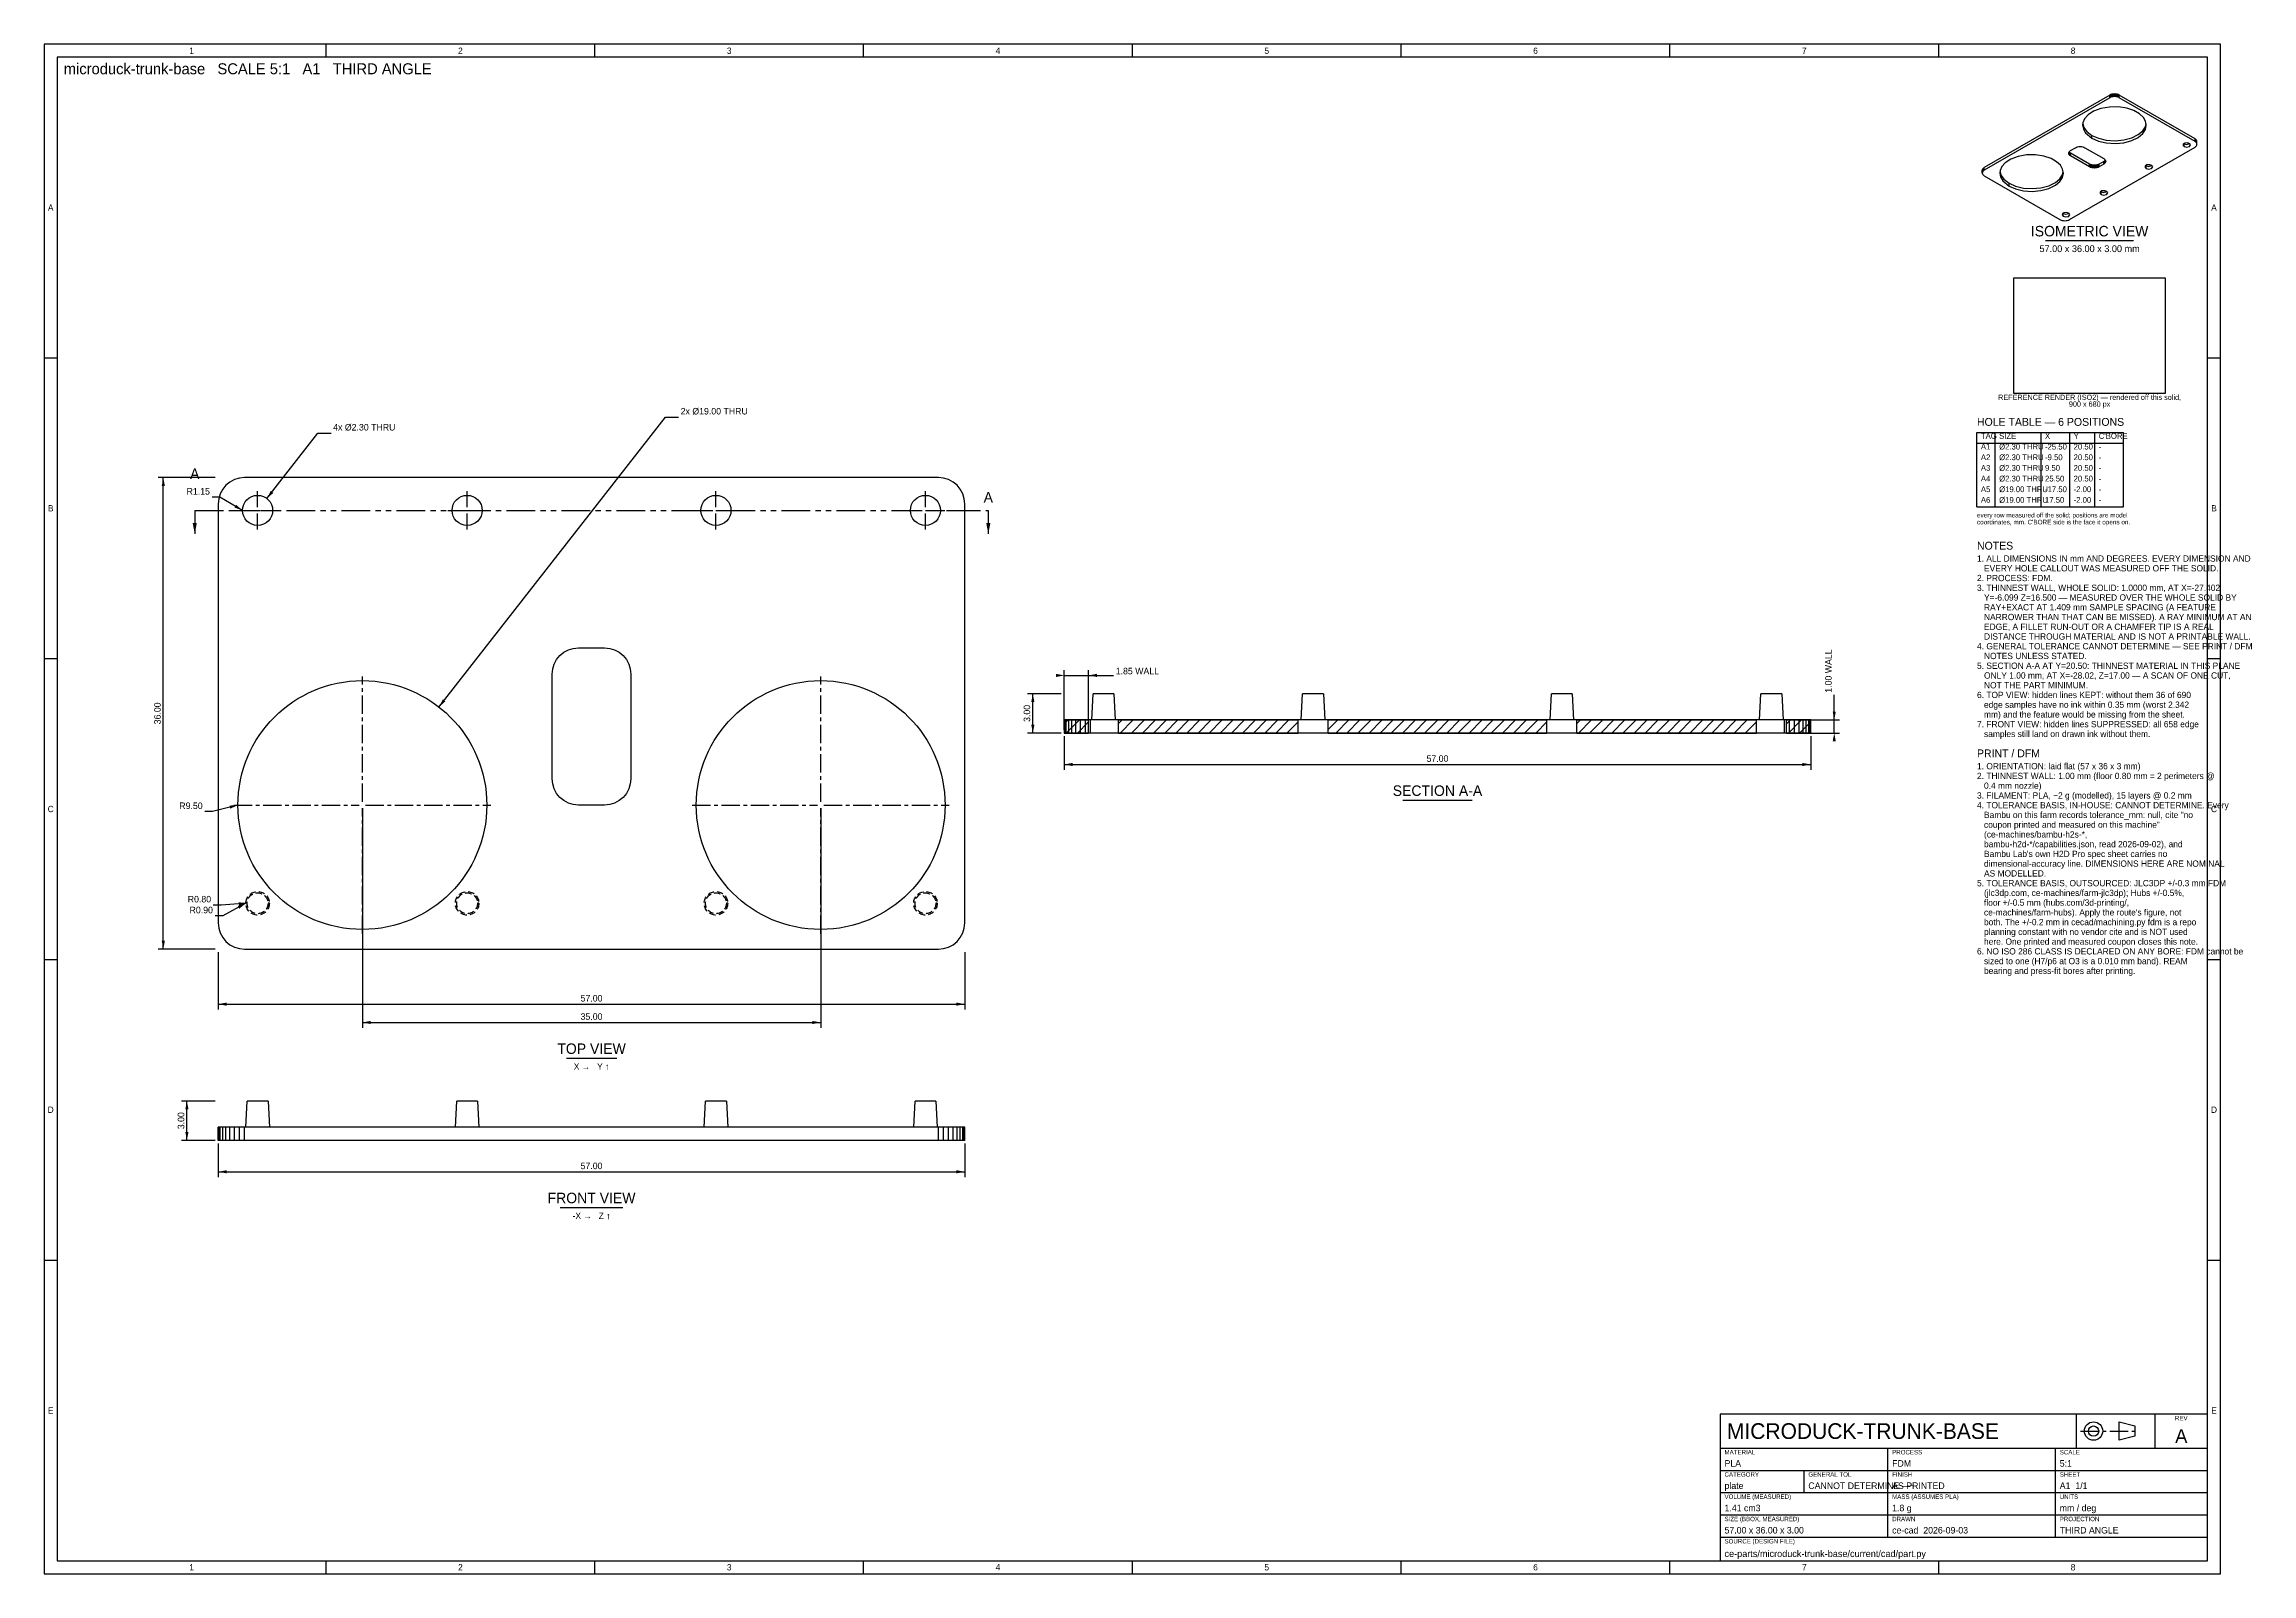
# Model space of a CAD drawing. Header units: millimetres. Extents: x 5 to 848, y 5 to 589.
import ezdxf
from ezdxf.enums import TextEntityAlignment as Align

# ---------------------------------------------------------------- set-up
doc = ezdxf.new("R2010")
doc.units = ezdxf.units.MM
for name, pattern in [('CENTER', [11.2, 7, -1.4, 1.4, -1.4]), ('HIDDEN', [3.6, 2.4, -1.2]), ('PHANTOM', [21, 11, -2, 2, -2, 2, -2])]:
    doc.linetypes.add(name, pattern=pattern)
for name, color, linetype in [('CENTER', 4, 'CENTER'), ('CUT', 1, 'PHANTOM'), ('CUTTHIN', 1, 'PHANTOM'), ('DIM', 3, 'CONTINUOUS'), ('FRAME', 7, 'CONTINUOUS'), ('HATCH', 5, 'CONTINUOUS'), ('HIDDEN', 8, 'HIDDEN'), ('SECTION', 7, 'CONTINUOUS'), ('TEXT', 3, 'CONTINUOUS'), ('TITLE', 7, 'CONTINUOUS'), ('VISIBLE', 7, 'CONTINUOUS')]:
    doc.layers.add(name, color=color, linetype=linetype)

msp = doc.modelspace()

# ---------------------------------------------------------------- linework, layer by layer
at = {"layer": 'CENTER'}
for p, q in [((86.5, 412.2), (86.5, 418.35)), ((166.5, 412.2), (166.5, 418.35)), ((261.5, 412.2), (261.5, 418.35)), ((341.5, 412.2), (341.5, 418.35)), ((79.15, 411), (85.3, 411)), ((86.5, 403.65), (86.5, 409.8)), ((87.7, 411), (93.85, 411)), ((159.15, 411), (165.3, 411)), ((166.5, 403.65), (166.5, 409.8)), ((167.7, 411), (173.85, 411)), ((254.15, 411), (260.3, 411)), ((261.5, 403.65), (261.5, 409.8)), ((262.7, 411), (268.85, 411)), ((334.15, 411), (340.3, 411)), ((341.5, 403.65), (341.5, 409.8)), ((342.7, 411), (348.85, 411)), ((126.5, 299.7), (126.5, 347.6)), ((301.5, 299.7), (301.5, 347.6)), ((77.4, 298.5), (125.3, 298.5)), ((126.5, 249.4), (126.5, 297.3)), ((127.7, 298.5), (175.6, 298.5)), ((252.4, 298.5), (300.3, 298.5)), ((301.5, 249.4), (301.5, 297.3)), ((302.7, 298.5), (350.6, 298.5)), ((782.5, 59.5), (804.75, 59.5))]:
    msp.add_line(p, q, dxfattribs=at)
at = {"layer": 'CUT'}
for p, q in [((62.5, 411), (76.5, 411)), ((62.5, 411), (62.5, 402)), ((351.5, 411), (365.5, 411)), ((365.5, 411), (365.5, 402))]:
    msp.add_line(p, q, dxfattribs=at)
for points in [[(62.5, 402), (63.298, 406.2), (61.702, 406.2)], [(365.5, 402), (366.298, 406.2), (364.702, 406.2)]]:
    msp.add_solid(points, dxfattribs=at)
at = {"layer": 'CUTTHIN'}
msp.add_line((76.5, 411), (351.5, 411), dxfattribs=at)
at = {"layer": 'DIM'}
for p, q in [((90.040053, 415.531062), (109.547926, 440.5)), ((109.547926, 440.5), (114.547926, 440.5)), ((155.74392, 335.930511), (242.227933, 446.625)), ((242.227933, 446.625), (247.227933, 446.625)), ((70.3, 423.5), (48.5, 423.5)), ((50.5, 243.5), (50.5, 423.5)), ((72.105748, 416.027614), (69.105748, 416.027614)), ((80.75, 411), (72.105748, 416.027614)), ((394.5, 327.241672), (394.5, 350)), ((394.5, 348), (403.75, 348)), ((403.75, 327.241672), (403.75, 350)), ((403.75, 348), (413.35, 348)), ((393.3, 341), (380.5, 341)), ((382.5, 326), (382.5, 341)), ((688.5, 331), (688.5, 340.6)), ((678.324995, 331), (690.5, 331)), ((688.5, 326), (688.5, 331)), ((393.3, 326), (380.5, 326)), ((394.5, 324.8), (394.5, 312)), ((678.324995, 326), (690.5, 326)), ((679.5, 324.8), (679.5, 312)), ((394.5, 314), (679.5, 314)), ((69.320031, 295.990378), (66.320031, 295.990378)), ((79, 298.5), (69.320031, 295.990378)), ((126.5, 297.3), (126.5, 213.5)), ((301.5, 297.3), (301.5, 213.5)), ((72.547849, 260.324391), (69.547849, 260.324391)), ((73.237691, 256.185838), (70.237691, 256.185838)), ((82.525, 261), (72.547849, 260.324391)), ((82.002612, 261), (73.237691, 256.185838)), ((70.3, 243.5), (48.5, 243.5)), ((71.5, 242.3), (71.5, 220.5)), ((356.5, 242.3), (356.5, 220.5)), ((71.5, 222.5), (356.5, 222.5)), ((126.5, 215.5), (301.5, 215.5)), ((70.3, 185.5), (57.5, 185.5)), ((59.5, 170.5), (59.5, 185.5)), ((70.3, 170.5), (57.5, 170.5)), ((71.5, 169.3), (71.5, 156.5)), ((356.5, 169.3), (356.5, 156.5)), ((71.5, 158.5), (356.5, 158.5))]:
    msp.add_line(p, q, dxfattribs=at)
for points in [[(50.5, 423.5), (49.892, 420.3), (51.108, 420.3)], [(80.75, 411), (78.289518, 413.134407), (77.67816, 412.083266)], [(90.040053, 415.531062), (92.489281, 417.678374), (91.53106, 418.427018)], [(394.5, 348), (391.3, 348.608), (391.3, 347.392)], [(403.75, 348), (406.95, 347.392), (406.95, 348.608)], [(155.74392, 335.930511), (158.193147, 338.077823), (157.234926, 338.826467)], [(382.5, 341), (381.892, 337.8), (383.108, 337.8)], [(382.5, 326), (383.108, 329.2), (381.892, 329.2)], [(688.5, 331), (689.108, 334.2), (687.892, 334.2)], [(688.5, 326), (687.892, 322.8), (689.108, 322.8)], [(394.5, 314), (397.7, 313.392), (397.7, 314.608)], [(679.5, 314), (676.3, 314.608), (676.3, 313.392)], [(79, 298.5), (75.749825, 298.285463), (76.054995, 297.108379)], [(82.525, 261), (79.291234, 261.390416), (79.373389, 260.177194)], [(82.002612, 261), (78.905136, 259.992375), (79.490538, 258.926561)], [(50.5, 243.5), (51.108, 246.7), (49.892, 246.7)], [(71.5, 222.5), (74.7, 221.892), (74.7, 223.108)], [(356.5, 222.5), (353.3, 223.108), (353.3, 221.892)], [(126.5, 215.5), (129.7, 214.892), (129.7, 216.108)], [(301.5, 215.5), (298.3, 216.108), (298.3, 214.892)], [(59.5, 185.5), (58.892, 182.3), (60.108, 182.3)], [(59.5, 170.5), (60.108, 173.7), (58.892, 173.7)], [(71.5, 158.5), (74.7, 157.892), (74.7, 159.108)], [(356.5, 158.5), (353.3, 159.108), (353.3, 157.892)]]:
    msp.add_solid(points, dxfattribs=at)
at = {"layer": 'FRAME'}
for p, q in [((831, 584), (10, 584)), ((10, 584), (10, 10)), ((831, 10), (831, 584)), ((831, 66), (645, 66)), ((645, 66), (645, 10)), ((831, 10), (831, 66)), ((10, 10), (831, 10)), ((645, 10), (831, 10))]:
    msp.add_line(p, q, dxfattribs=at)
at = {"layer": 'HATCH'}
for p, q in [((394.5, 329.477929), (396.022071, 331)), ((395.264712, 326), (400.264712, 331)), ((399.507352, 326), (403.75, 330.242648)), ((415.25, 329.624899), (416.625101, 331)), ((415.867742, 326), (420.867742, 331)), ((420.110383, 326), (425.110383, 331)), ((424.353023, 326), (429.353023, 331)), ((428.595664, 326), (433.595664, 331)), ((432.838305, 326), (437.838305, 331)), ((437.080945, 326), (442.080945, 331)), ((441.323586, 326), (446.323586, 331)), ((445.566227, 326), (450.566227, 331)), ((449.808867, 326), (454.808867, 331)), ((454.051508, 326), (459.051508, 331)), ((458.294149, 326), (463.294149, 331)), ((462.536789, 326), (467.536789, 331)), ((466.77943, 326), (471.77943, 331)), ((471.022071, 326), (476.022071, 331)), ((475.264712, 326), (480.264712, 331)), ((479.507352, 326), (483.75, 330.242648)), ((495.25, 327.352821), (498.897179, 331)), ((498.13982, 326), (503.13982, 331)), ((502.382461, 326), (507.382461, 331)), ((506.625101, 326), (511.625101, 331)), ((510.867742, 326), (515.867742, 331)), ((515.110383, 326), (520.110383, 331)), ((519.353023, 326), (524.353023, 331)), ((523.595664, 326), (528.595664, 331)), ((527.838305, 326), (532.838305, 331)), ((532.080945, 326), (537.080945, 331)), ((536.323586, 326), (541.323586, 331)), ((540.566227, 326), (545.566227, 331)), ((544.808867, 326), (549.808867, 331)), ((549.051508, 326), (554.051508, 331)), ((553.294149, 326), (558.294149, 331)), ((557.536789, 326), (562.536789, 331)), ((561.77943, 326), (566.77943, 331)), ((566.022071, 326), (571.022071, 331)), ((570.264712, 326), (575.264712, 331)), ((574.507352, 326), (578.75, 330.242648)), ((590.25, 329.624899), (591.625101, 331)), ((590.867742, 326), (595.867742, 331)), ((595.110383, 326), (600.110383, 331)), ((599.353023, 326), (604.353023, 331)), ((603.595664, 326), (608.595664, 331)), ((607.838305, 326), (612.838305, 331)), ((612.080945, 326), (617.080945, 331)), ((616.323586, 326), (621.323586, 331)), ((620.566227, 326), (625.566227, 331)), ((624.808867, 326), (629.808867, 331)), ((629.051508, 326), (634.051508, 331)), ((633.294149, 326), (638.294149, 331)), ((637.536789, 326), (642.536789, 331)), ((641.77943, 326), (646.77943, 331)), ((646.022071, 326), (651.022071, 331)), ((650.264712, 326), (655.264712, 331)), ((654.507352, 326), (658.75, 330.242648)), ((670.25, 329.477929), (671.772071, 331)), ((671.014712, 326), (676.014712, 331)), ((675.257352, 326), (679.5, 330.242648)), ((403.749993, 326), (403.75, 326.000007)), ((483.749993, 326), (483.75, 326.000007)), ((578.749993, 326), (578.75, 326.000007)), ((658.749993, 326), (658.75, 326.000007)), ((679.499993, 326), (679.5, 326.000007))]:
    msp.add_line(p, q, dxfattribs=at)
at = {"layer": 'HIDDEN'}
for p, q in [((90.997388, 261), (90.475, 261)), ((170.997388, 261), (170.475, 261)), ((265.997388, 261), (265.475, 261)), ((345.997388, 261), (345.475, 261))]:
    msp.add_line(p, q, dxfattribs=at)
for centre, radius in [((86.5, 261), 4.497388), ((86.5, 261), 3.975), ((166.5, 261), 4.497388), ((166.5, 261), 3.975), ((261.5, 261), 4.497388), ((261.5, 261), 3.975), ((341.5, 261), 4.497388), ((341.5, 261), 3.975)]:
    msp.add_circle(centre, radius, dxfattribs=at)
at = {"layer": 'SECTION'}
for p, q in [((394.5, 331), (394.5, 326)), ((394.5, 331), (403.75, 331)), ((403.75, 326), (403.75, 331)), ((415.25, 326), (415.25, 331)), ((415.25, 331), (483.75, 331)), ((483.75, 326), (483.75, 331)), ((495.25, 326), (495.25, 331)), ((495.25, 331), (578.75, 331)), ((578.75, 326), (578.75, 331)), ((590.25, 326), (590.25, 331)), ((590.25, 331), (658.75, 331)), ((658.75, 326), (658.75, 331)), ((670.25, 326), (670.25, 331)), ((670.25, 331), (679.5, 331)), ((679.5, 326), (679.5, 331)), ((394.5, 326), (403.75, 326)), ((415.25, 326), (483.75, 326)), ((495.25, 326), (578.75, 326)), ((590.25, 326), (658.75, 326)), ((670.25, 326), (679.5, 326))]:
    msp.add_line(p, q, dxfattribs=at)
at = {"layer": 'TEXT'}
for p, q in [((769.2, 514.01284), (802.8, 514.01284)), ((523.8, 300.4), (550.2, 300.4)), ((204.4, 201.9), (223.6, 201.9)), ((202, 144.9), (226, 144.9))]:
    msp.add_line(p, q, dxfattribs=at)
at = {"layer": 'TITLE'}
for p, q in [((836, 589), (5, 589)), ((5, 589), (5, 5)), ((112.625, 584), (112.625, 589)), ((215.25, 584), (215.25, 589)), ((317.875, 584), (317.875, 589)), ((420.5, 584), (420.5, 589)), ((523.125, 584), (523.125, 589)), ((625.75, 584), (625.75, 589)), ((728.375, 584), (728.375, 589)), ((836, 5), (836, 589)), ((815, 499.61284), (757, 499.61284)), ((757, 499.61284), (757, 455.790618)), ((815, 455.790618), (815, 499.61284)), ((5, 469.2), (10, 469.2)), ((831, 469.2), (836, 469.2)), ((757, 455.790618), (815, 455.790618)), ((743, 440.790618), (798.92, 440.790618)), ((743, 412.300618), (743, 440.790618)), ((749.96, 412.300618), (749.96, 440.790618)), ((767.48, 412.300618), (767.48, 440.790618)), ((778.4, 412.300618), (778.4, 440.790618)), ((788, 412.300618), (788, 440.790618)), ((798.92, 412.300618), (798.92, 440.790618)), ((743, 436.720618), (798.92, 436.720618)), ((743, 412.300618), (798.92, 412.300618)), ((5, 354.4), (10, 354.4)), ((831, 354.4), (836, 354.4)), ((5, 239.6), (10, 239.6)), ((831, 239.6), (836, 239.6)), ((5, 124.8), (10, 124.8)), ((831, 124.8), (836, 124.8)), ((781, 53), (781, 66)), ((797.3, 56), (797.3, 63)), ((797.3, 63), (803.25, 61.46)), ((803.25, 61.46), (803.25, 57.54)), ((811, 53), (811, 66)), ((645, 53), (831, 53)), ((709, 19), (709, 53)), ((773, 19), (773, 53)), ((803.25, 57.54), (797.3, 56)), ((645, 44.5), (831, 44.5)), ((677, 36), (677, 44.5)), ((645, 36), (831, 36)), ((645, 27.5), (831, 27.5)), ((645, 19), (831, 19)), ((112.625, 5), (112.625, 10)), ((215.25, 5), (215.25, 10)), ((317.875, 5), (317.875, 10)), ((420.5, 5), (420.5, 10)), ((523.125, 5), (523.125, 10)), ((625.75, 5), (625.75, 10)), ((728.375, 5), (728.375, 10)), ((5, 5), (836, 5))]:
    msp.add_line(p, q, dxfattribs=at)
for radius in [3.5, 1.96]:
    msp.add_circle((787.5, 59.5), radius, dxfattribs=at)
at = {"layer": 'VISIBLE'}
for p, q in [((793.688332, 569.56738), (745.74932, 541.889778)), ((793.688332, 568.522942), (745.74932, 540.845341)), ((793.571942, 565.005965), (790.32144, 564.426367)), ((796.979205, 565.042231), (793.571942, 565.005965)), ((794.076014, 569.751071), (793.688332, 569.56738)), ((793.688332, 568.522942), (793.688332, 569.56738)), ((794.076014, 568.706633), (793.688332, 568.522942)), ((794.518317, 569.887566), (794.076014, 569.751071)), ((794.076014, 568.706633), (794.076014, 569.751071)), ((794.518317, 568.843128), (794.076014, 568.706633)), ((794.998244, 569.971619), (794.518317, 569.887566)), ((794.518317, 568.843128), (794.518317, 569.887566)), ((794.998244, 568.927181), (794.518317, 568.843128)), ((795.497351, 570), (794.998244, 569.971619)), ((794.998244, 568.927181), (794.998244, 569.971619)), ((795.497351, 568.955562), (794.998244, 568.927181)), ((795.996459, 569.971619), (795.497351, 570)), ((795.497351, 568.955562), (795.497351, 570)), ((795.996459, 568.927181), (795.497351, 568.955562)), ((796.476386, 569.887566), (795.996459, 569.971619)), ((795.996459, 568.927181), (795.996459, 569.971619)), ((796.476386, 568.843128), (795.996459, 568.927181)), ((796.918689, 569.751071), (796.476386, 569.887566)), ((796.476386, 568.843128), (796.476386, 569.887566)), ((796.918689, 568.706633), (796.476386, 568.843128)), ((797.306371, 569.56738), (796.918689, 569.751071)), ((796.918689, 568.706633), (796.918689, 569.751071)), ((797.306371, 568.522942), (796.918689, 568.706633)), ((800.196008, 564.548919), (796.979205, 565.042231)), ((826.25068, 552.856375), (797.306371, 569.56738)), ((797.306371, 568.522942), (797.306371, 569.56738)), ((826.25068, 551.811937), (797.306371, 568.522942)), ((783.447342, 558.986148), (783.345238, 558.078564)), ((783.345238, 558.078564), (783.623263, 556.586375)), ((783.378947, 558.600783), (783.850623, 557.120705)), ((784.107273, 560.523966), (783.447342, 558.986148)), ((783.623263, 556.586375), (784.468431, 555.132563)), ((783.850623, 557.120705), (784.903384, 555.685866)), ((785.456486, 562.030563), (784.107273, 560.523966)), ((787.547644, 563.385038), (785.456486, 562.030563)), ((790.32144, 564.426367), (787.547644, 563.385038)), ((802.942873, 563.623474), (800.196008, 564.548919)), ((805.064093, 562.404891), (802.942873, 563.623474)), ((806.526272, 561.024566), (805.064093, 562.404891)), ((806.301599, 555.911456), (807.296701, 557.444788)), ((806.301599, 554.867018), (807.296701, 556.40035)), ((807.37144, 559.570753), (806.526272, 561.024566)), ((807.296701, 557.444788), (807.615756, 558.600783)), ((807.296701, 556.40035), (807.649465, 558.078564)), ((807.649465, 558.078564), (807.37144, 559.570753)), ((778.06376, 547.661236), (778.209344, 547.938322)), ((778.209344, 547.938322), (778.44576, 548.193686)), ((778.311668, 522.04546), (826.25068, 549.723062)), ((778.44576, 548.193686), (778.763923, 548.417515)), ((778.763923, 548.417515), (780.572942, 549.461952)), ((780.572942, 549.461952), (780.960624, 549.645643)), ((780.960624, 549.645643), (781.402927, 549.782138)), ((781.402927, 549.782138), (781.882854, 549.866191)), ((781.882854, 549.866191), (782.381961, 549.894573)), ((782.381961, 549.894573), (782.881069, 549.866191)), ((782.881069, 549.866191), (783.360996, 549.782138)), ((783.360996, 549.782138), (783.803299, 549.645643)), ((783.803299, 549.645643), (784.190981, 549.461952)), ((784.190981, 549.461952), (791.427058, 545.284201)), ((784.468431, 555.132563), (786.90451, 553.117485)), ((784.903384, 555.685866), (786.90451, 554.161922)), ((786.90451, 554.161922), (789.348524, 553.071397)), ((786.90451, 553.117485), (786.90451, 554.161922)), ((786.90451, 553.117485), (789.348524, 552.026959)), ((789.348524, 553.071397), (792.357314, 552.345244)), ((789.348524, 552.026959), (792.357314, 551.300806)), ((792.357314, 552.345244), (795.710107, 552.108051)), ((792.357314, 551.300806), (795.710107, 551.063614)), ((795.710107, 552.108051), (799.08338, 552.419414)), ((795.710107, 551.063614), (799.08338, 551.374977)), ((799.08338, 552.419414), (802.130854, 553.244496)), ((799.08338, 551.374977), (802.130854, 552.200058)), ((802.130854, 553.244496), (804.581124, 554.462568)), ((802.130854, 552.200058), (804.581124, 553.41813)), ((804.581124, 554.462568), (806.301599, 555.911456)), ((804.581124, 553.41813), (806.301599, 554.867018)), ((821.802354, 550.922347), (821.613851, 550.50639)), ((821.613851, 550.50639), (822.04471, 549.905838)), ((822.319554, 551.231701), (821.802354, 550.922347)), ((821.924794, 551.028609), (822.04471, 550.950276)), ((822.04471, 550.950276), (823.007179, 550.702706)), ((822.04471, 549.905838), (822.04471, 550.950276)), ((822.04471, 549.905838), (823.007179, 549.658268)), ((823.455676, 551.328278), (822.319554, 551.231701)), ((823.007179, 550.702706), (824.244998, 551.028609)), ((823.007179, 549.658268), (824.095617, 549.889296)), ((824.285564, 550.997094), (823.455676, 551.328278)), ((824.095617, 549.889296), (824.555941, 550.50639)), ((824.555941, 550.50639), (824.285564, 550.997094)), ((826.568842, 552.632547), (826.25068, 552.856375)), ((826.25068, 551.811937), (826.25068, 552.856375)), ((826.568842, 551.588109), (826.25068, 551.811937)), ((826.25068, 549.723062), (826.568842, 549.94689)), ((826.805258, 552.377183), (826.568842, 552.632547)), ((826.568842, 551.588109), (826.568842, 552.632547)), ((826.805258, 551.332745), (826.568842, 551.588109)), ((826.568842, 549.94689), (826.805258, 550.202254)), ((826.950842, 552.100097), (826.805258, 552.377183)), ((826.805258, 551.332745), (826.805258, 552.377183)), ((826.950842, 551.055659), (826.805258, 551.332745)), ((826.805258, 550.202254), (826.950842, 550.47934)), ((827, 551.811937), (826.950842, 552.100097)), ((826.950842, 551.055659), (826.950842, 552.100097)), ((827, 550.7675), (826.950842, 551.055659)), ((826.950842, 550.47934), (827, 550.7675)), ((827, 550.7675), (827, 551.811937)), ((745.049158, 541.1335), (745, 540.845341)), ((745, 539.800903), (745, 540.845341)), ((745.049158, 540.089063), (745, 539.800903)), ((745, 539.800903), (745.049158, 539.512743)), ((745.194742, 541.410586), (745.049158, 541.1335)), ((745.049158, 540.089063), (745.049158, 541.1335)), ((745.194742, 540.366148), (745.049158, 540.089063)), ((745.049158, 539.512743), (745.194742, 539.235657)), ((745.431158, 541.66595), (745.194742, 541.410586)), ((745.194742, 540.366148), (745.194742, 541.410586)), ((745.431158, 540.621512), (745.194742, 540.366148)), ((745.74932, 541.889778), (745.431158, 541.66595)), ((745.431158, 540.621512), (745.431158, 541.66595)), ((745.74932, 540.845341), (745.431158, 540.621512)), ((745.74932, 540.845341), (745.74932, 541.889778)), ((751.789504, 540.708487), (751.6874, 539.800903)), ((751.6874, 539.800903), (751.965425, 538.308714)), ((751.721109, 540.323122), (752.192785, 538.843044)), ((752.449435, 542.246305), (751.789504, 540.708487)), ((753.798648, 543.752901), (752.449435, 542.246305)), ((755.889806, 545.107377), (753.798648, 543.752901)), ((758.663602, 546.148706), (755.889806, 545.107377)), ((761.914104, 546.728304), (758.663602, 546.148706)), ((765.321367, 546.76457), (761.914104, 546.728304)), ((768.53817, 546.271258), (765.321367, 546.76457)), ((771.285035, 545.345813), (768.53817, 546.271258)), ((773.406255, 544.12723), (771.285035, 545.345813)), ((774.868434, 542.746904), (773.406255, 544.12723)), ((775.713602, 541.293092), (774.868434, 542.746904)), ((775.638863, 539.167126), (775.957918, 540.323122)), ((775.638863, 538.122689), (775.991627, 539.800903)), ((775.991627, 539.800903), (775.713602, 541.293092)), ((778.014602, 547.373077), (778.06376, 547.661236)), ((778.06376, 547.084917), (778.014602, 547.373077)), ((778.06376, 547.084917), (778.06376, 547.661236)), ((778.209344, 546.807831), (778.06376, 547.084917)), ((778.209344, 547.852269), (778.186738, 547.895296)), ((778.44576, 547.596905), (778.209344, 547.852269)), ((778.209344, 546.807831), (778.209344, 547.852269)), ((778.44576, 546.552467), (778.209344, 546.807831)), ((778.763923, 547.373077), (778.44576, 547.596905)), ((778.44576, 546.552467), (778.44576, 547.596905)), ((778.763923, 546.328639), (778.44576, 546.552467)), ((786, 543.195326), (778.763923, 547.373077)), ((778.763923, 546.328639), (778.763923, 547.373077)), ((786, 542.150888), (778.763923, 546.328639)), ((786.387682, 543.011634), (786, 543.195326)), ((786, 542.150888), (786, 543.195326)), ((786.387682, 541.967197), (786, 542.150888)), ((786.829985, 542.87514), (786.387682, 543.011634)), ((786.387682, 541.967197), (786.387682, 543.011634)), ((786.829985, 541.830702), (786.387682, 541.967197)), ((787.309912, 542.791087), (786.829985, 542.87514)), ((786.829985, 541.830702), (786.829985, 542.87514)), ((787.309912, 541.746649), (786.829985, 541.830702)), ((787.809019, 542.762705), (787.309912, 542.791087)), ((787.309912, 541.746649), (787.309912, 542.791087)), ((787.809019, 541.718268), (787.309912, 541.746649)), ((788.308127, 542.791087), (787.809019, 542.762705)), ((787.809019, 541.718268), (787.809019, 542.762705)), ((788.308127, 541.746649), (787.809019, 541.718268)), ((788.788054, 542.87514), (788.308127, 542.791087)), ((788.308127, 541.746649), (788.308127, 542.791087)), ((788.788054, 541.830702), (788.308127, 541.746649)), ((789.230357, 543.011634), (788.788054, 542.87514)), ((788.788054, 541.830702), (788.788054, 542.87514)), ((789.230357, 541.967197), (788.788054, 541.830702)), ((789.618039, 543.195326), (789.230357, 543.011634)), ((789.230357, 541.967197), (789.230357, 543.011634)), ((789.618039, 542.150888), (789.230357, 541.967197)), ((791.427058, 544.239763), (789.618039, 543.195326)), ((791.427058, 543.195326), (789.618039, 542.150888)), ((789.618039, 542.150888), (789.618039, 543.195326)), ((791.427058, 545.284201), (791.74522, 545.060373)), ((791.74522, 544.463592), (791.427058, 544.239763)), ((791.427058, 543.195326), (791.427058, 544.239763)), ((791.74522, 543.419154), (791.427058, 543.195326)), ((791.74522, 545.060373), (791.981636, 544.805009)), ((791.981636, 544.718956), (791.74522, 544.463592)), ((791.74522, 543.419154), (791.74522, 544.463592)), ((791.981636, 543.674518), (791.74522, 543.419154)), ((791.981636, 544.805009), (792.12722, 544.527923)), ((792.004243, 544.761982), (791.981636, 544.718956)), ((791.981636, 543.674518), (791.981636, 544.718956)), ((792.12722, 543.951604), (791.981636, 543.674518)), ((792.12722, 544.527923), (792.176378, 544.239763)), ((792.12722, 543.951604), (792.12722, 544.527923)), ((792.176378, 544.239763), (792.12722, 543.951604)), ((807.3302, 542.566845), (807.141696, 542.150888)), ((807.141696, 542.150888), (807.572555, 541.550336)), ((807.8474, 542.876198), (807.3302, 542.566845)), ((807.452639, 542.673107), (807.572555, 542.594774)), ((807.572555, 542.594774), (808.535025, 542.347203)), ((807.572555, 541.550336), (807.572555, 542.594774)), ((807.572555, 541.550336), (808.535025, 541.302766)), ((808.983521, 542.972775), (807.8474, 542.876198)), ((808.535025, 542.347203), (809.772843, 542.673107)), ((808.535025, 541.302766), (809.623463, 541.533794)), ((809.813409, 542.641592), (808.983521, 542.972775)), ((809.623463, 541.533794), (810.083787, 542.150888)), ((810.083787, 542.150888), (809.813409, 542.641592)), ((745.194742, 539.235657), (745.431158, 538.980293)), ((745.431158, 538.980293), (745.74932, 538.756465)), ((745.74932, 538.756465), (774.693629, 522.04546)), ((751.965425, 538.308714), (752.810593, 536.854901)), ((752.192785, 538.843044), (753.245546, 537.408205)), ((752.810593, 536.854901), (755.246672, 534.839823)), ((753.245546, 537.408205), (755.246672, 535.884261)), ((755.246672, 535.884261), (757.690686, 534.793735)), ((755.246672, 534.839823), (755.246672, 535.884261)), ((755.246672, 534.839823), (757.690686, 533.749298)), ((757.690686, 534.793735), (760.699476, 534.067582)), ((757.690686, 533.749298), (760.699476, 533.023144)), ((760.699476, 534.067582), (764.052269, 533.83039)), ((760.699476, 533.023144), (764.052269, 532.785952)), ((764.052269, 533.83039), (767.425542, 534.141753)), ((764.052269, 532.785952), (767.425542, 533.097315)), ((767.425542, 534.141753), (770.473016, 534.966834)), ((767.425542, 533.097315), (770.473016, 533.922397)), ((770.473016, 534.966834), (772.923286, 536.184907)), ((770.473016, 533.922397), (772.923286, 535.140469)), ((772.923286, 536.184907), (774.643761, 537.633794)), ((772.923286, 535.140469), (774.643761, 536.589357)), ((774.643761, 537.633794), (775.638863, 539.167126)), ((774.643761, 536.589357), (775.638863, 538.122689)), ((790.144516, 532.644686), (789.956013, 532.228729)), ((789.956013, 532.228729), (790.386872, 531.628177)), ((790.661716, 532.954039), (790.144516, 532.644686)), ((790.266956, 532.750948), (790.386872, 532.672615)), ((790.386872, 532.672615), (791.349341, 532.425044)), ((790.386872, 531.628177), (790.386872, 532.672615)), ((790.386872, 531.628177), (791.349341, 531.380607)), ((791.797838, 533.050616), (790.661716, 532.954039)), ((791.349341, 532.425044), (792.58716, 532.750948)), ((791.349341, 531.380607), (792.437779, 531.611635)), ((792.627726, 532.719433), (791.797838, 533.050616)), ((792.437779, 531.611635), (792.898103, 532.228729)), ((792.898103, 532.228729), (792.627726, 532.719433)), ((775.672362, 524.289184), (775.483858, 523.873227)), ((775.483858, 523.873227), (775.914717, 523.272675)), ((776.189562, 524.598537), (775.672362, 524.289184)), ((775.794801, 524.395445), (775.914717, 524.317113)), ((775.914717, 524.317113), (776.877187, 524.069542)), ((775.914717, 523.272675), (775.914717, 524.317113)), ((775.914717, 523.272675), (776.877187, 523.025104)), ((777.325683, 524.695114), (776.189562, 524.598537)), ((776.877187, 524.069542), (778.115005, 524.395445)), ((776.877187, 523.025104), (777.965625, 523.256132)), ((778.155571, 524.36393), (777.325683, 524.695114)), ((777.965625, 523.256132), (778.425949, 523.873227)), ((778.425949, 523.873227), (778.155571, 524.36393)), ((774.693629, 522.04546), (775.081311, 521.861769)), ((775.081311, 521.861769), (775.523614, 521.725274)), ((775.523614, 521.725274), (776.003541, 521.641221)), ((776.003541, 521.641221), (776.502649, 521.61284)), ((776.502649, 521.61284), (777.001756, 521.641221)), ((777.001756, 521.641221), (777.481683, 521.725274)), ((777.481683, 521.725274), (777.923986, 521.861769)), ((777.923986, 521.861769), (778.311668, 522.04546)), ((815, 499.61284), (757, 499.61284)), ((757, 499.61284), (757, 455.790618)), ((815, 455.790618), (815, 499.61284)), ((757, 455.790618), (815, 455.790618)), ((75.944298, 421.814696), (74.428932, 420.571068)), ((77.673166, 422.738795), (75.944298, 421.814696)), ((79.549097, 423.307853), (77.673166, 422.738795)), ((81.5, 423.5), (79.549097, 423.307853)), ((346.5, 423.5), (81.5, 423.5)), ((348.450903, 423.307853), (346.5, 423.5)), ((350.326834, 422.738795), (348.450903, 423.307853)), ((352.055702, 421.814696), (350.326834, 422.738795)), ((353.571068, 420.571068), (352.055702, 421.814696)), ((71.692147, 415.450903), (71.5, 413.5)), ((71.5, 413.5), (71.5, 253.5)), ((72.261205, 417.326834), (71.692147, 415.450903)), ((73.185304, 419.055702), (72.261205, 417.326834)), ((74.428932, 420.571068), (73.185304, 419.055702)), ((354.814696, 419.055702), (353.571068, 420.571068)), ((355.738795, 417.326834), (354.814696, 419.055702)), ((356.307853, 415.450903), (355.738795, 417.326834)), ((356.5, 413.5), (356.307853, 415.450903)), ((356.5, 253.5), (356.5, 413.5)), ((199.761205, 352.326834), (200.685304, 354.055702)), ((200.685304, 354.055702), (201.928932, 355.571068)), ((201.928932, 355.571068), (203.444298, 356.814696)), ((203.444298, 356.814696), (205.173166, 357.738795)), ((205.173166, 357.738795), (207.049097, 358.307853)), ((207.049097, 358.307853), (209, 358.5)), ((209, 358.5), (219, 358.5)), ((219, 358.5), (220.950903, 358.307853)), ((220.950903, 358.307853), (222.826834, 357.738795)), ((222.826834, 357.738795), (224.555702, 356.814696)), ((224.555702, 356.814696), (226.071068, 355.571068)), ((226.071068, 355.571068), (227.314696, 354.055702)), ((227.314696, 354.055702), (228.238795, 352.326834)), ((199, 348.5), (199.192147, 350.450903)), ((199, 308.5), (199, 348.5)), ((199.192147, 350.450903), (199.761205, 352.326834)), ((228.238795, 352.326834), (228.807853, 350.450903)), ((228.807853, 350.450903), (229, 348.5)), ((229, 348.5), (229, 308.5)), ((405.002612, 331), (405.525, 341)), ((413.475, 341), (405.525, 341)), ((413.475, 341), (413.997388, 331)), ((485.002612, 331), (485.525, 341)), ((493.475, 341), (485.525, 341)), ((493.475, 341), (493.997388, 331)), ((580.002612, 331), (580.525, 341)), ((588.475, 341), (580.525, 341)), ((588.475, 341), (588.997388, 331)), ((660.002612, 331), (660.525, 341)), ((668.475, 341), (660.525, 341)), ((668.475, 341), (668.997388, 331)), ((394.692147, 331), (394.5, 331)), ((395.261205, 331), (394.692147, 331)), ((394.692147, 326), (394.692147, 331)), ((396.185304, 331), (395.261205, 331)), ((395.261205, 326), (395.261205, 331)), ((397.428932, 331), (396.185304, 331)), ((396.185304, 326), (396.185304, 331)), ((398.944298, 331), (397.428932, 331)), ((397.428932, 326), (397.428932, 331)), ((400.673166, 331), (398.944298, 331)), ((398.944298, 326), (398.944298, 331)), ((402.549097, 331), (400.673166, 331)), ((400.673166, 326), (400.673166, 331)), ((404.5, 331), (402.549097, 331)), ((402.549097, 326), (402.549097, 331)), ((669.5, 331), (404.5, 331)), ((404.5, 326), (404.5, 331)), ((671.450903, 331), (669.5, 331)), ((669.5, 326), (669.5, 331)), ((673.326834, 331), (671.450903, 331)), ((671.450903, 326), (671.450903, 331)), ((675.055702, 331), (673.326834, 331)), ((673.326834, 326), (673.326834, 331)), ((676.571068, 331), (675.055702, 331)), ((675.055702, 326), (675.055702, 331)), ((677.814696, 331), (676.571068, 331)), ((676.571068, 326), (676.571068, 331)), ((678.738795, 331), (677.814696, 331)), ((677.814696, 326), (677.814696, 331)), ((679.307853, 331), (678.738795, 331)), ((678.738795, 326), (678.738795, 331)), ((679.5, 331), (679.307853, 331)), ((679.307853, 326), (679.307853, 331)), ((394.692147, 326), (394.5, 326)), ((395.261205, 326), (394.692147, 326)), ((396.185304, 326), (395.261205, 326)), ((397.428932, 326), (396.185304, 326)), ((398.944298, 326), (397.428932, 326)), ((400.673166, 326), (398.944298, 326)), ((402.549097, 326), (400.673166, 326)), ((404.5, 326), (402.549097, 326)), ((669.5, 326), (404.5, 326)), ((671.450903, 326), (669.5, 326)), ((673.326834, 326), (671.450903, 326)), ((675.055702, 326), (673.326834, 326)), ((676.571068, 326), (675.055702, 326)), ((677.814696, 326), (676.571068, 326)), ((678.738795, 326), (677.814696, 326)), ((679.307853, 326), (678.738795, 326)), ((679.5, 326), (679.307853, 326)), ((199.192147, 306.549097), (199, 308.5)), ((199.761205, 304.673166), (199.192147, 306.549097)), ((200.685304, 302.944298), (199.761205, 304.673166)), ((228.238795, 304.673166), (227.314696, 302.944298)), ((228.807853, 306.549097), (228.238795, 304.673166)), ((229, 308.5), (228.807853, 306.549097)), ((201.928932, 301.428932), (200.685304, 302.944298)), ((203.444298, 300.185304), (201.928932, 301.428932)), ((205.173166, 299.261205), (203.444298, 300.185304)), ((207.049097, 298.692147), (205.173166, 299.261205)), ((209, 298.5), (207.049097, 298.692147)), ((219, 298.5), (209, 298.5)), ((220.950903, 298.692147), (219, 298.5)), ((222.826834, 299.261205), (220.950903, 298.692147)), ((224.555702, 300.185304), (222.826834, 299.261205)), ((226.071068, 301.428932), (224.555702, 300.185304)), ((227.314696, 302.944298), (226.071068, 301.428932)), ((71.5, 253.5), (71.692147, 251.549097)), ((356.307853, 251.549097), (356.5, 253.5)), ((71.692147, 251.549097), (72.261205, 249.673166)), ((72.261205, 249.673166), (73.185304, 247.944298)), ((73.185304, 247.944298), (74.428932, 246.428932)), ((74.428932, 246.428932), (75.944298, 245.185304)), ((75.944298, 245.185304), (77.673166, 244.261205)), ((350.326834, 244.261205), (352.055702, 245.185304)), ((352.055702, 245.185304), (353.571068, 246.428932)), ((353.571068, 246.428932), (354.814696, 247.944298)), ((354.814696, 247.944298), (355.738795, 249.673166)), ((355.738795, 249.673166), (356.307853, 251.549097)), ((77.673166, 244.261205), (79.549097, 243.692147)), ((79.549097, 243.692147), (81.5, 243.5)), ((81.5, 243.5), (346.5, 243.5)), ((346.5, 243.5), (348.450903, 243.692147)), ((348.450903, 243.692147), (350.326834, 244.261205)), ((82.002612, 175.5), (82.525, 185.5)), ((90.475, 185.5), (82.525, 185.5)), ((90.475, 185.5), (90.997388, 175.5)), ((162.002612, 175.5), (162.525, 185.5)), ((170.475, 185.5), (162.525, 185.5)), ((170.475, 185.5), (170.997388, 175.5)), ((257.002612, 175.5), (257.525, 185.5)), ((265.475, 185.5), (257.525, 185.5)), ((265.475, 185.5), (265.997388, 175.5)), ((337.002612, 175.5), (337.525, 185.5)), ((345.475, 185.5), (337.525, 185.5)), ((345.475, 185.5), (345.997388, 175.5)), ((71.5, 170.5), (71.5, 175.5)), ((71.692147, 175.5), (71.5, 175.5)), ((71.692147, 170.5), (71.5, 170.5)), ((72.261205, 175.5), (71.692147, 175.5)), ((71.692147, 170.5), (71.692147, 175.5)), ((72.261205, 170.5), (71.692147, 170.5)), ((73.185304, 175.5), (72.261205, 175.5)), ((72.261205, 170.5), (72.261205, 175.5)), ((73.185304, 170.5), (72.261205, 170.5)), ((74.428932, 175.5), (73.185304, 175.5)), ((73.185304, 170.5), (73.185304, 175.5)), ((74.428932, 170.5), (73.185304, 170.5)), ((75.944298, 175.5), (74.428932, 175.5)), ((74.428932, 170.5), (74.428932, 175.5)), ((75.944298, 170.5), (74.428932, 170.5)), ((77.673166, 175.5), (75.944298, 175.5)), ((75.944298, 170.5), (75.944298, 175.5)), ((77.673166, 170.5), (75.944298, 170.5)), ((79.549097, 175.5), (77.673166, 175.5)), ((77.673166, 170.5), (77.673166, 175.5)), ((79.549097, 170.5), (77.673166, 170.5)), ((81.5, 175.5), (79.549097, 175.5)), ((79.549097, 170.5), (79.549097, 175.5)), ((81.5, 170.5), (79.549097, 170.5)), ((346.5, 175.5), (81.5, 175.5)), ((81.5, 170.5), (81.5, 175.5)), ((346.5, 170.5), (81.5, 170.5)), ((348.450903, 175.5), (346.5, 175.5)), ((346.5, 170.5), (346.5, 175.5)), ((348.450903, 170.5), (346.5, 170.5)), ((350.326834, 175.5), (348.450903, 175.5)), ((348.450903, 170.5), (348.450903, 175.5)), ((350.326834, 170.5), (348.450903, 170.5)), ((352.055702, 175.5), (350.326834, 175.5)), ((350.326834, 170.5), (350.326834, 175.5)), ((352.055702, 170.5), (350.326834, 170.5)), ((353.571068, 175.5), (352.055702, 175.5)), ((352.055702, 170.5), (352.055702, 175.5)), ((353.571068, 170.5), (352.055702, 170.5)), ((354.814696, 175.5), (353.571068, 175.5)), ((353.571068, 170.5), (353.571068, 175.5)), ((354.814696, 170.5), (353.571068, 170.5)), ((355.738795, 175.5), (354.814696, 175.5)), ((354.814696, 170.5), (354.814696, 175.5)), ((355.738795, 170.5), (354.814696, 170.5)), ((356.307853, 175.5), (355.738795, 175.5)), ((355.738795, 170.5), (355.738795, 175.5)), ((356.307853, 170.5), (355.738795, 170.5)), ((356.5, 175.5), (356.307853, 175.5)), ((356.307853, 170.5), (356.307853, 175.5)), ((356.5, 170.5), (356.307853, 170.5)), ((356.5, 170.5), (356.5, 175.5))]:
    msp.add_line(p, q, dxfattribs=at)
for centre, radius in [((86.5, 411), 5.75), ((166.5, 411), 5.75), ((261.5, 411), 5.75), ((341.5, 411), 5.75), ((126.5, 298.5), 47.5), ((301.5, 298.5), 47.5)]:
    msp.add_circle(centre, radius, dxfattribs=at)

# ---------------------------------------------------------------- texts
at = {"layer": 'TEXT'}
for s, height, p in [('microduck-trunk-base   SCALE 5:1   A1   THIRD ANGLE', 4.2, (12.5, 577.5)), ('2x Ø19.00 THRU', 2.5, (248.027933, 447.625)), ('4x Ø2.30 THRU', 2.5, (115.347926, 441.5)), ('HOLE TABLE — 6 POSITIONS', 3, (743, 443.290618)), ('A1', 2.2, (744.5, 434.250618)), ('A2', 2.2, (744.5, 430.180618)), ('Ø2.30 THRU', 2.2, (751.46, 434.250618)), ('Ø2.30 THRU', 2.2, (751.46, 430.180618)), ('-25.50', 2.2, (768.98, 434.250618)), ('-9.50', 2.2, (768.98, 430.180618)), ('20.50', 2.2, (779.9, 434.250618)), ('20.50', 2.2, (779.9, 430.180618)), ('-', 2.2, (789.5, 434.250618)), ('-', 2.2, (789.5, 430.180618)), ('A3', 2.2, (744.5, 426.110618)), ('A4', 2.2, (744.5, 422.040618)), ('Ø2.30 THRU', 2.2, (751.46, 426.110618)), ('Ø2.30 THRU', 2.2, (751.46, 422.040618)), ('9.50', 2.2, (768.98, 426.110618)), ('25.50', 2.2, (768.98, 422.040618)), ('20.50', 2.2, (779.9, 426.110618)), ('20.50', 2.2, (779.9, 422.040618)), ('-', 2.2, (789.5, 426.110618)), ('-', 2.2, (789.5, 422.040618)), ('A5', 2.2, (744.5, 417.970618)), ('A6', 2.2, (744.5, 413.900618)), ('Ø19.00 THRU', 2.2, (751.46, 417.970618)), ('Ø19.00 THRU', 2.2, (751.46, 413.900618)), ('-17.50', 2.2, (768.98, 417.970618)), ('17.50', 2.2, (768.98, 413.900618)), ('-2.00', 2.2, (779.9, 417.970618)), ('-2.00', 2.2, (779.9, 413.900618)), ('-', 2.2, (789.5, 417.970618)), ('-', 2.2, (789.5, 413.900618)), ('NOTES', 3, (743, 396.025146)), ('1. ALL DIMENSIONS IN mm AND DEGREES. EVERY DIMENSION AND', 2.4, (743, 391.425146)), ('   EVERY HOLE CALLOUT WAS MEASURED OFF THE SOLID.', 2.4, (743, 387.705146)), ('3. THINNEST WALL, WHOLE SOLID: 1.0000 mm, AT X=-27.402', 2.4, (743, 380.265146)), ('2. PROCESS: FDM.', 2.4, (743, 383.985146)), ('   Y=-6.099 Z=16.500 — MEASURED OVER THE WHOLE SOLID BY', 2.4, (743, 376.545146)), ('   RAY+EXACT AT 1.409 mm SAMPLE SPACING (A FEATURE', 2.4, (743, 372.825146)), ('   NARROWER THAN THAT CAN BE MISSED). A RAY MINIMUM AT AN', 2.4, (743, 369.105146)), ('   EDGE, A FILLET RUN-OUT OR A CHAMFER TIP IS A REAL', 2.4, (743, 365.385146)), ('   DISTANCE THROUGH MATERIAL AND IS NOT A PRINTABLE WALL.', 2.4, (743, 361.665146)), ('4. GENERAL TOLERANCE CANNOT DETERMINE — SEE PRINT / DFM', 2.4, (743, 357.945146)), ('   NOTES UNLESS STATED.', 2.4, (743, 354.225146)), ('1.85 WALL', 2.5, (414.15, 348.4)), ('5. SECTION A-A AT Y=20.50: THINNEST MATERIAL IN THIS PLANE', 2.4, (743, 350.505146)), ('   ONLY 1.00 mm, AT X=-28.02, Z=17.00 — A SCAN OF ONE CUT,', 2.4, (743, 346.785146)), ('6. TOP VIEW: hidden lines KEPT: without them 36 of 690', 2.4, (743, 339.345146)), ('   edge samples have no ink within 0.35 mm (worst 2.342', 2.4, (743, 335.625146)), ('   NOT THE PART MINIMUM.', 2.4, (743, 343.065146)), ('7. FRONT VIEW: hidden lines SUPPRESSED: all 658 edge', 2.4, (743, 328.185146)), ('   mm) and the feature would be missing from the sheet.', 2.4, (743, 331.905146)), ('   samples still land on drawn ink without them.', 2.4, (743, 324.465146)), ('1. ORIENTATION: laid flat (57 x 36 x 3 mm)', 2.4, (743, 312.145146)), ('PRINT / DFM', 3, (743, 316.745146)), ('3. FILAMENT: PLA, ~2 g (modelled), 15 layers @ 0.2 mm', 2.4, (743, 300.985146)), ('2. THINNEST WALL: 1.00 mm (floor 0.80 mm = 2 perimeters @', 2.4, (743, 308.425146)), ('   0.4 mm nozzle)', 2.4, (743, 304.705146)), ('4. TOLERANCE BASIS, IN-HOUSE: CANNOT DETERMINE. Every', 2.4, (743, 297.265146)), ('   Bambu on this farm records tolerance_mm: null, cite "no', 2.4, (743, 293.545146)), ('   coupon printed and measured on this machine"', 2.4, (743, 289.825146)), ('   (ce-machines/bambu-h2s-*,', 2.4, (743, 286.105146)), ('   bambu-h2d-*/capabilities.json, read 2026-09-02), and', 2.4, (743, 282.385146)), ("   Bambu Lab's own H2D Pro spec sheet carries no", 2.4, (743, 278.665146)), ('5. TOLERANCE BASIS, OUTSOURCED: JLC3DP +/-0.3 mm FDM', 2.4, (743, 267.505146)), ('   AS MODELLED.', 2.4, (743, 271.225146)), ('   dimensional-accuracy line. DIMENSIONS HERE ARE NOMINAL', 2.4, (743, 274.945146)), ('   floor +/-0.5 mm (hubs.com/3d-printing/,', 2.4, (743, 260.065146)), ('   (jlc3dp.com, ce-machines/farm-jlc3dp); Hubs +/-0.5%,', 2.4, (743, 263.785146)), ("   ce-machines/farm-hubs). Apply the route's figure, not", 2.4, (743, 256.345146)), ('   both. The +/-0.2 mm in cecad/machining.py fdm is a repo', 2.4, (743, 252.625146)), ('   planning constant with no vendor cite and is NOT used', 2.4, (743, 248.905146)), ('   here. One printed and measured coupon closes this note.', 2.4, (743, 245.185146)), ('6. NO ISO 286 CLASS IS DECLARED ON ANY BORE: FDM cannot be', 2.4, (743, 241.465146)), ('   sized to one (H7/p6 at O3 is a 0.010 mm band). REAM', 2.4, (743, 237.745146)), ('   bearing and press-fit bores after printing.', 2.4, (743, 234.025146)), ('PLA', 2.5, (646.6, 45.9)), ('FDM', 2.5, (710.6, 45.9)), ('5:1', 2.5, (774.6, 45.9)), ('plate', 2.5, (646.6, 37.4)), ('CANNOT DETERMINE —~', 2.5, (678.6, 37.4)), ('AS PRINTED', 2.5, (710.6, 37.4)), ('A1  1/1', 2.5, (774.6, 37.4)), ('1.41 cm3', 2.5, (646.6, 28.9)), ('1.8 g', 2.5, (710.6, 28.9)), ('mm / deg', 2.5, (774.6, 28.9)), ('57.00 x 36.00 x 3.00', 2.5, (646.6, 20.4)), ('ce-cad  2026-09-03', 2.5, (710.6, 20.4)), ('THIRD ANGLE', 2.5, (774.6, 20.4)), ('ce-parts/microduck-trunk-base/current/cad/part.py', 2.6, (646.6, 11.4))]:
    msp.add_text(s, height=height, dxfattribs=at).set_placement(p)
for s, height, p in [('ISOMETRIC VIEW', 4, (786, 515.61284)), ('57.00 x 36.00 x 3.00 mm', 2.6, (786, 509.61284)), ('REFERENCE RENDER (ISO2) — rendered off this solid,', 2, (786, 453.190618)), ('900 x 680 px', 2, (786, 450.590618)), ('57.00', 2.5, (537, 315)), ('SECTION A-A', 4, (537, 302)), ('57.00', 2.5, (214, 223.5)), ('35.00', 2.5, (214, 216.5)), ('TOP VIEW', 4, (214, 203.5)), ('X →   Y ↑', 2.4, (214, 197.5)), ('57.00', 2.5, (214, 159.5)), ('FRONT VIEW', 4, (214, 146.5)), ('-X →   Z ↑', 2.4, (214, 140.5)), ('A', 5.2, (821, 55))]:
    msp.add_text(s, height=height, dxfattribs=at).set_placement(p, align=Align.CENTER)
for p in [(62.5, 425), (365.5, 416)]:
    msp.add_text('A', height=4, dxfattribs=at).set_placement(p, align=Align.MIDDLE_CENTER)
for s, p in [('R1.15', (68.305748, 417.027614)), ('R9.50', (65.520031, 296.990378)), ('R0.80', (68.747849, 261.324391)), ('R0.90', (69.437691, 257.185838))]:
    msp.add_text(s, height=2.5, dxfattribs=at).set_placement(p, align=Align.RIGHT)
msp.add_text('1.00 WALL', height=2.5, rotation=90, dxfattribs=at).set_placement((687.5, 341.4))
for s, p in [('36.00', (49.5, 333.5)), ('3.00', (381.5, 333.5)), ('3.00', (58.5, 178))]:
    msp.add_text(s, height=2.5, rotation=90, dxfattribs=at).set_placement(p, align=Align.CENTER)
msp.add_text('MICRODUCK-TRUNK-BASE', height=6, dxfattribs=at).set_placement((647.5, 59.5), align=Align.MIDDLE_LEFT)
at = {"layer": 'TITLE'}
for s, p in [('1', (61.3125, 586.5)), ('2', (163.9375, 586.5)), ('3', (266.5625, 586.5)), ('4', (369.1875, 586.5)), ('5', (471.8125, 586.5)), ('6', (574.4375, 586.5)), ('7', (677.0625, 586.5)), ('8', (779.6875, 586.5)), ('A', (7.5, 526.6)), ('A', (833.5, 526.6)), ('B', (7.5, 411.8)), ('B', (833.5, 411.8)), ('C', (7.5, 297)), ('C', (833.5, 297)), ('D', (7.5, 182.2)), ('D', (833.5, 182.2)), ('E', (7.5, 67.4)), ('E', (833.5, 67.4)), ('1', (61.3125, 7.5)), ('2', (163.9375, 7.5)), ('3', (266.5625, 7.5)), ('4', (369.1875, 7.5)), ('5', (471.8125, 7.5)), ('6', (574.4375, 7.5)), ('7', (677.0625, 7.5)), ('8', (779.6875, 7.5))]:
    msp.add_text(s, height=2.4, dxfattribs=at).set_placement(p, align=Align.MIDDLE_CENTER)
for s, height, p in [('TAG', 2.2, (744.5, 438.320618)), ('SIZE', 2.2, (751.46, 438.320618)), ('X', 2.2, (768.98, 438.320618)), ('Y', 2.2, (779.9, 438.320618)), ("C'BORE", 2.2, (789.5, 438.320618)), ('every row measured off the solid; positions are model', 1.7585, (743, 408.300618)), ("coordinates, mm. C'BORE side is the face it opens on.", 1.7585, (743, 405.662882)), ('MATERIAL', 1.7, (646.6, 50.6)), ('PROCESS', 1.7, (710.6, 50.6)), ('SCALE', 1.7, (774.6, 50.6)), ('CATEGORY', 1.7, (646.6, 42.1)), ('GENERAL TOL', 1.7, (678.6, 42.1)), ('FINISH', 1.7, (710.6, 42.1)), ('SHEET', 1.7, (774.6, 42.1)), ('VOLUME (MEASURED)', 1.7, (646.6, 33.6)), ('MASS (ASSUMES PLA)', 1.7, (710.6, 33.6)), ('UNITS', 1.7, (774.6, 33.6)), ('SIZE (BBOX, MEASURED)', 1.7, (646.6, 25.1)), ('DRAWN', 1.7, (710.6, 25.1)), ('PROJECTION', 1.7, (774.6, 25.1)), ('SOURCE (DESIGN FILE)', 1.7, (646.6, 16.6))]:
    msp.add_text(s, height=height, dxfattribs=at).set_placement(p)
msp.add_text('REV', height=1.7, dxfattribs=at).set_placement((821, 63.6), align=Align.CENTER)

doc.saveas('drawing.dxf')
